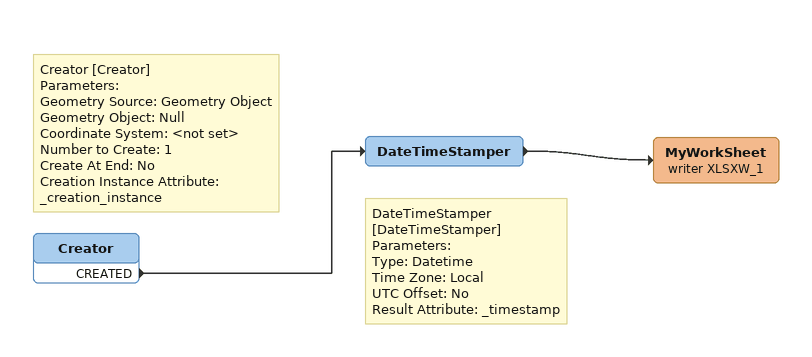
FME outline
Note: Creator [Creator] / Parameters: / Geometry Source: Geometry Object / Geometry Object: Null / Coordinate System: <not set> / Number to Create: 1 / Create At End: No / Creation Instance Attribute: _creation_instance
Creator
    CREATED -> DateTimeStamper
Note: DateTimeStamper [DateTimeStamper] / Parameters: / Type: Datetime / Time Zone: Local / UTC Offset: No / Result Attribute: _timestamp
DateTimeStamper
    -> MyWorkSheet (writer XLSXW_1)
MyWorkSheet (writer XLSXW_1)
